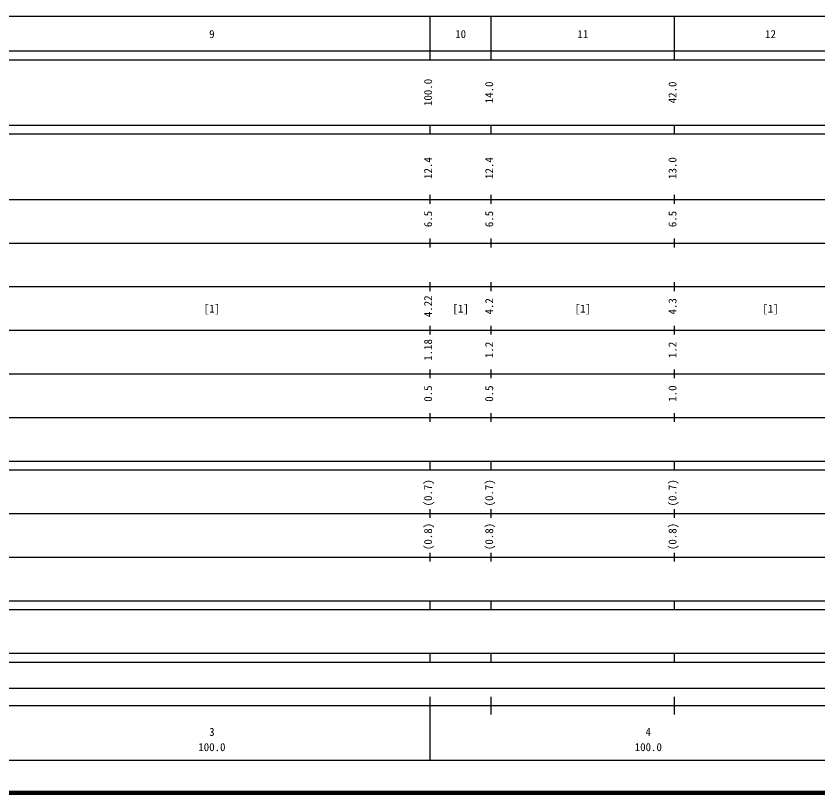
# Model space of a CAD drawing. Units: millimetres on the paper, enlarged 1000 times. Extents: x 40000 to 680000, y 20000 to 380000.
# Drawn here: x 273132 to 456872, y 20000 to 198000 of the extents above; entities that cross this region are included whole.
import ezdxf
from ezdxf.enums import TextEntityAlignment as Align

# ---------------------------------------------------------------- set-up
doc = ezdxf.new("R2010")
doc.units = ezdxf.units.MM
doc.header["$LTSCALE"] = 1000
doc.layers.add('M-TTL', color=2, linetype='Continuous', lineweight=140)
doc.layers.add('M-TTL-BAND', color=7, linetype='Continuous', lineweight=25)
doc.styles.add('ＭＳ ゴシック', font='')
doc.styles.get('ＭＳ ゴシック').set_extended_font_data('MS Gothic')

msp = doc.modelspace()

# ---------------------------------------------------------------- linework, layer by layer
at = {"layer": 'M-TTL'}
msp.add_line((40000, 20000), (680000, 20000), dxfattribs=at)
at = {"layer": 'M-TTL-BAND'}
for p, q in [((68000, 198000), (579000, 198000)), ((368000, 188000), (368000, 198000)), ((382000, 188000), (382000, 198000)), ((424000, 188000), (424000, 198000)), ((40000, 190000), (579000, 190000)), ((40000, 188000), (579000, 188000)), ((40000, 173000), (579000, 173000)), ((368000, 171000), (368000, 173000)), ((382000, 171000), (382000, 173000)), ((424000, 171000), (424000, 173000)), ((40000, 171000), (579000, 171000)), ((368000, 155000), (368000, 157000)), ((382000, 155000), (382000, 157000)), ((424000, 155000), (424000, 157000)), ((40000, 156000), (579000, 156000)), ((368000, 145000), (368000, 147000)), ((382000, 145000), (382000, 147000)), ((424000, 145000), (424000, 147000)), ((46000, 146000), (579000, 146000)), ((52000, 136000), (579000, 136000)), ((368000, 135000), (368000, 137000)), ((382000, 135000), (382000, 137000)), ((424000, 135000), (424000, 137000)), ((368000, 125000), (368000, 127000)), ((382000, 125000), (382000, 127000)), ((424000, 125000), (424000, 127000)), ((46000, 126000), (579000, 126000)), ((52000, 116000), (579000, 116000)), ((368000, 115000), (368000, 117000)), ((382000, 115000), (382000, 117000)), ((424000, 115000), (424000, 117000)), ((368000, 105000), (368000, 107000)), ((382000, 105000), (382000, 107000)), ((424000, 105000), (424000, 107000)), ((46000, 106000), (579000, 106000)), ((40000, 96000), (579000, 96000)), ((368000, 94000), (368000, 96000)), ((382000, 94000), (382000, 96000)), ((424000, 94000), (424000, 96000)), ((40000, 94000), (579000, 94000)), ((368000, 83000), (368000, 85000)), ((382000, 83000), (382000, 85000)), ((424000, 83000), (424000, 85000)), ((49000, 84000), (579000, 84000)), ((40000, 74000), (579000, 74000)), ((368000, 73000), (368000, 75000)), ((382000, 73000), (382000, 75000)), ((424000, 73000), (424000, 75000)), ((40000, 64000), (579000, 64000)), ((368000, 62000), (368000, 64000)), ((382000, 62000), (382000, 64000)), ((424000, 62000), (424000, 64000)), ((40000, 62000), (579000, 62000)), ((40000, 52000), (579000, 52000)), ((368000, 50000), (368000, 52000)), ((382000, 50000), (382000, 52000)), ((424000, 50000), (424000, 52000)), ((40000, 50000), (579000, 50000)), ((71000, 44000), (565000, 44000)), ((368000, 27500), (368000, 42000)), ((382000, 38000), (382000, 42000)), ((424000, 38000), (424000, 42000)), ((40000, 40000), (579000, 40000)), ((68000, 27500), (579000, 27500))]:
    msp.add_line(p, q, dxfattribs=at)

# ---------------------------------------------------------------- texts
at = {"layer": 'M-TTL-BAND', "style": 'ＭＳ ゴシック'}
for s, p in [('9', (318000, 192405)), ('10', (375000, 192405)), ('12', (446000, 192405)), ('11', (403000, 192405)), ('[1]', (318000, 129500)), ('[1]', (375000, 129500)), ('[1]', (403000, 129500)), ('[1]', (446000, 129500)), ('3', (318000, 32523)), ('4', (418000, 32523)), ('100.0', (318000, 29033)), ('100.0', (418000, 29033))]:
    msp.add_text(s, height=1833, dxfattribs=at).set_placement(p, align=Align.BOTTOM_CENTER)
for s, p in [('100.0', (369000, 180500)), ('14.0', (383000, 180500)), ('42.0', (425000, 180500)), ('12.4', (369000, 163174)), ('12.4', (383000, 163174)), ('13.0', (425000, 163174)), ('6.5', (369000, 151500)), ('6.5', (383000, 151500)), ('6.5', (425000, 151500)), ('4.22', (369000, 131500)), ('4.2', (383000, 131500)), ('4.3', (425000, 131500)), ('1.18', (369000, 121500)), ('1.2', (383000, 121500)), ('1.2', (425000, 121500)), ('0.5', (369000, 111500)), ('0.5', (383000, 111500)), ('1.0', (425000, 111500)), ('(0.7)', (369000, 88764)), ('(0.7)', (383000, 88764)), ('(0.7)', (425000, 88764)), ('(0.8)', (369000, 78764)), ('(0.8)', (383000, 78764)), ('(0.8)', (425000, 78764))]:
    msp.add_text(s, height=1833, rotation=90, dxfattribs=at).set_placement(p, align=Align.BOTTOM_CENTER)

doc.saveas('drawing.dxf')
